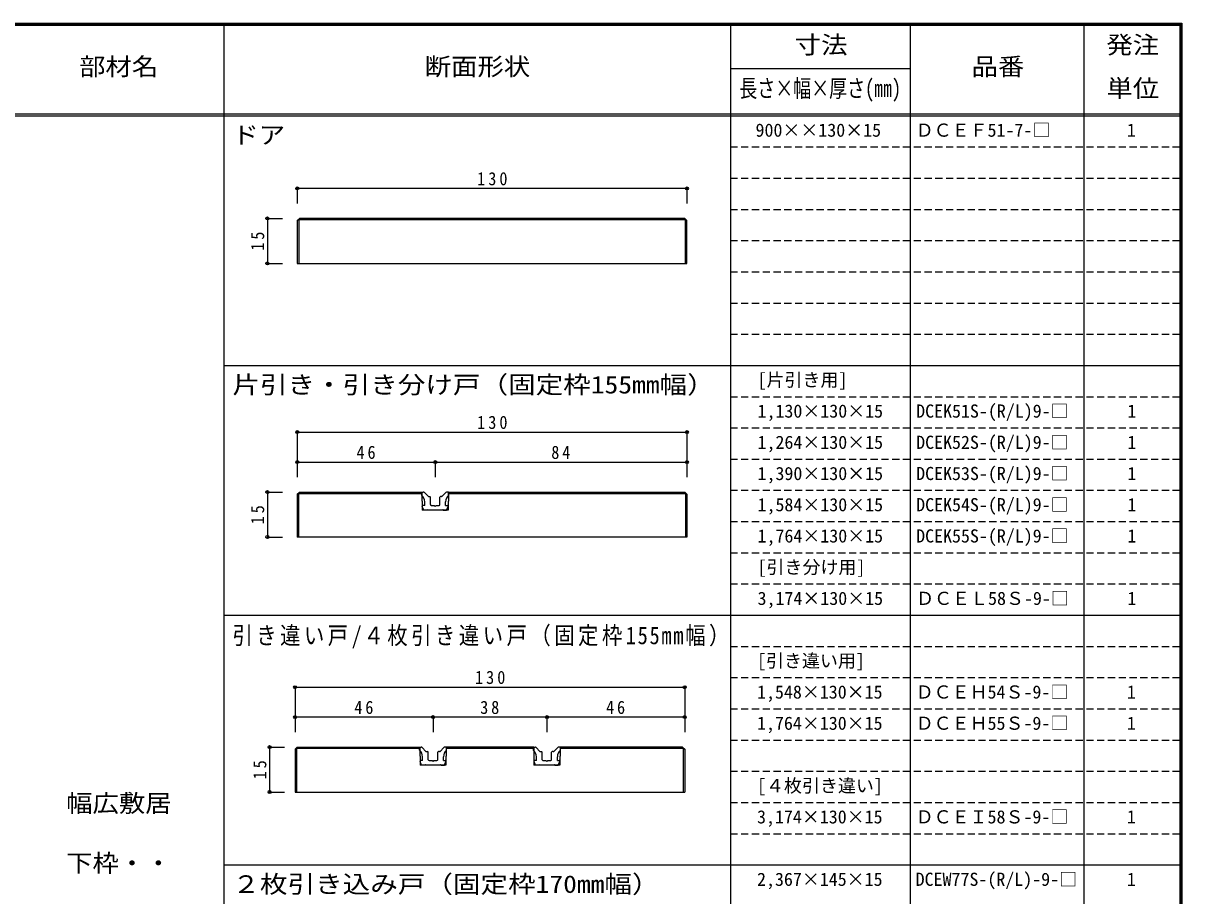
# Model space of a CAD drawing. Units: millimetres, scale not verified. Extents: x -400 to 380, y -287 to 278.
# Drawn here: x -6.7 to 380, y -12.9 to 278.3 of the extents above; entities that cross this region are included whole.
import ezdxf
from ezdxf.enums import TextEntityAlignment as Align

# ---------------------------------------------------------------- set-up
doc = ezdxf.new("R2010")
doc.units = ezdxf.units.MM
doc.header["$LTSCALE"] = 2
doc.header["$PDMODE"] = 32
doc.header["$PDSIZE"] = 1
doc.linetypes.add('DASHED1', pattern=[1.8, 1.2, -0.6])
for name, color, linetype in [('0-4', 3, 'Continuous'), ('0-7', 7, 'Continuous'), ('0-A', 7, 'Continuous'), ('0-B', 7, 'Continuous'), ('F-1', 7, 'DASHED1'), ('F-A', 7, 'Continuous')]:
    doc.layers.add(name, color=color, linetype=linetype)
doc.styles.add('ＭＳ ゴシック', font='')
doc.styles.get('ＭＳ ゴシック').set_extended_font_data('MS Gothic')

msp = doc.modelspace()

# ---------------------------------------------------------------- linework, layer by layer
at = {"layer": '0-4'}
for p, q in [((84.833, 212.46), (85.54, 213.167)), ((85.333, 212.667), (85.333, 198.167)), ((214.126, 213.167), (85.54, 213.167)), ((214.126, 213.167), (214.833, 212.46)), ((84.833, 212.46), (84.833, 198.167)), ((214.833, 198.167), (214.833, 212.46)), ((84.833, 198.167), (214.833, 198.167)), ((84.833, 121.156), (85.54, 121.863)), ((84.833, 121.156), (84.833, 106.863)), ((85.333, 106.863), (85.333, 121.363)), ((85.333, 121.363), (126.433, 121.363)), ((85.54, 121.863), (126.433, 121.863)), ((135.233, 121.863), (135.233, 118.863)), ((135.233, 121.863), (214.126, 121.863)), ((135.233, 121.363), (214.333, 121.363)), ((214.833, 121.156), (214.126, 121.863)), ((214.333, 121.363), (214.333, 106.863)), ((214.833, 121.156), (214.833, 106.863)), ((135.133, 118.863), (135.133, 115.863)), ((135.133, 118.863), (135.233, 118.863)), ((135.133, 115.863), (126.533, 115.863)), ((214.833, 106.863), (84.833, 106.863)), ((84.802, 36.75), (84.095, 36.043)), ((84.107, 36.043), (84.107, 21.75)), ((125.707, 36.25), (84.595, 36.25)), ((84.595, 36.25), (84.595, 21.75)), ((84.802, 36.75), (125.707, 36.75)), ((125.707, 36.75), (125.707, 33.75)), ((163.707, 36.75), (134.507, 36.75)), ((134.507, 36.75), (134.507, 33.75)), ((163.707, 36.25), (134.507, 36.25)), ((163.707, 36.75), (163.707, 33.75)), ((213.4, 36.75), (172.507, 36.75)), ((172.507, 36.75), (172.507, 33.75)), ((213.607, 36.25), (172.507, 36.25)), ((213.4, 36.75), (214.107, 36.043)), ((213.607, 36.25), (213.607, 21.75)), ((214.107, 36.043), (214.107, 21.75)), ((125.707, 33.75), (125.807, 33.75)), ((125.807, 33.75), (125.807, 30.75)), ((134.407, 33.75), (134.507, 33.75)), ((163.707, 33.75), (163.807, 33.75)), ((163.807, 33.75), (163.807, 30.75)), ((172.407, 33.75), (172.507, 33.75)), ((84.095, 21.75), (214.107, 21.75))]:
    msp.add_line(p, q, dxfattribs=at)
for points in [[(214.333, 198.167), (214.333, 212.667), (85.333, 212.667)], [(126.433, 121.863), (126.433, 118.863), (126.533, 118.863), (126.533, 115.863)], [(134.407, 33.75), (134.407, 30.75), (125.807, 30.75)], [(172.407, 33.75), (172.407, 30.75), (163.807, 30.75)]]:
    msp.add_lwpolyline(points, dxfattribs=at)
at = {"layer": '0-7'}
for p, q in [((128.495, 120.451), (127.23, 121.716)), ((128.708, 120.363), (129.033, 120.363)), ((129.233, 117.663), (129.233, 120.163)), ((132.433, 117.663), (132.433, 120.163)), ((132.959, 120.363), (132.633, 120.363)), ((133.171, 120.451), (134.437, 121.716)), ((135.333, 121.863), (134.79, 121.863)), ((135.333, 120.863), (135.333, 121.863)), ((127.333, 117.363), (126.733, 117.363)), ((127.333, 117.363), (127.333, 118.627)), ((129.533, 117.363), (130.533, 117.363)), ((130.533, 117.363), (130.833, 117.063)), ((130.833, 117.063), (131.133, 117.363)), ((131.133, 117.363), (132.133, 117.363)), ((133.333, 116.063), (133.133, 115.863)), ((133.533, 115.863), (133.333, 116.063)), ((134.333, 117.363), (134.333, 118.627)), ((134.333, 117.363), (134.933, 117.363)), ((134.633, 115.863), (135.119, 117.089)), ((133.133, 115.863), (128.533, 115.863)), ((133.533, 115.863), (134.633, 115.863)), ((125.607, 36.75), (126.15, 36.75)), ((125.607, 35.75), (125.607, 36.75)), ((127.769, 35.338), (126.503, 36.604)), ((127.981, 35.25), (128.307, 35.25)), ((128.507, 32.55), (128.507, 35.05)), ((131.707, 32.55), (131.707, 35.05)), ((132.232, 35.25), (131.907, 35.25)), ((132.445, 35.338), (133.71, 36.604)), ((163.607, 36.75), (164.15, 36.75)), ((163.607, 35.75), (163.607, 36.75)), ((165.769, 35.338), (164.503, 36.604)), ((165.981, 35.25), (166.307, 35.25)), ((166.507, 32.55), (166.507, 35.05)), ((169.707, 32.55), (169.707, 35.05)), ((170.233, 35.25), (169.907, 35.25)), ((170.445, 35.338), (171.71, 36.604)), ((126.307, 30.75), (125.821, 31.976)), ((126.607, 32.25), (126.007, 32.25)), ((126.607, 32.25), (126.607, 33.514)), ((127.407, 30.75), (127.607, 30.95)), ((127.607, 30.95), (127.807, 30.75)), ((130.107, 31.95), (130.407, 32.25)), ((130.407, 32.25), (131.407, 32.25)), ((132.607, 30.95), (132.407, 30.75)), ((132.807, 30.75), (132.607, 30.95)), ((133.607, 32.25), (133.607, 33.514)), ((133.607, 32.25), (134.207, 32.25)), ((133.907, 30.75), (134.393, 31.976)), ((164.307, 30.75), (163.821, 31.976)), ((164.607, 32.25), (164.007, 32.25)), ((164.607, 32.25), (164.607, 33.514)), ((165.407, 30.75), (165.607, 30.95)), ((165.607, 30.95), (165.807, 30.75)), ((168.107, 31.95), (168.407, 32.25)), ((168.407, 32.25), (169.407, 32.25)), ((170.607, 30.95), (170.407, 30.75)), ((170.807, 30.75), (170.607, 30.95)), ((171.607, 32.25), (171.607, 33.514)), ((171.607, 32.25), (172.207, 32.25)), ((171.907, 30.75), (172.393, 31.976)), ((127.407, 30.75), (126.307, 30.75)), ((132.407, 30.75), (127.807, 30.75)), ((132.807, 30.75), (133.907, 30.75)), ((165.407, 30.75), (164.307, 30.75)), ((170.407, 30.75), (165.807, 30.75)), ((170.807, 30.75), (171.907, 30.75))]:
    msp.add_line(p, q, dxfattribs=at)
for points in [[(126.333, 120.863), (126.333, 121.863), (126.876, 121.863)], [(128.133, 115.863), (127.033, 115.863), (126.547, 117.089)], [(128.133, 115.863), (128.333, 116.063), (128.533, 115.863)], [(134.607, 35.75), (134.607, 36.75), (134.064, 36.75)], [(172.607, 35.75), (172.607, 36.75), (172.064, 36.75)], [(128.807, 32.25), (129.807, 32.25), (130.107, 31.95)], [(166.807, 32.25), (167.807, 32.25), (168.107, 31.95)]]:
    msp.add_lwpolyline(points, dxfattribs=at)
for centre, radius, start, end in [((124.333, 118.627), 3, 0, 48.19), ((126.876, 121.363), 0.5, 45, 90), ((128.708, 120.663), 0.3, 225, 270), ((129.033, 120.163), 0.2, 0, 90), ((132.633, 120.163), 0.2, 90, 180), ((132.959, 120.663), 0.3, 270, 315), ((137.333, 118.627), 3, 131.81, 180), ((134.79, 121.363), 0.5, 90, 135), ((126.733, 117.163), 0.2, 90, 201.616), ((129.533, 117.663), 0.3, 180, 270), ((132.133, 117.663), 0.3, 270, 0), ((134.933, 117.163), 0.2, 338.384, 90), ((123.607, 33.514), 3, 0, 48.19), ((126.15, 36.25), 0.5, 45, 90), ((127.981, 35.55), 0.3, 225, 270), ((128.307, 35.05), 0.2, 0, 90), ((131.907, 35.05), 0.2, 90, 180), ((132.232, 35.55), 0.3, 270, 315), ((136.607, 33.514), 3, 131.81, 180), ((134.064, 36.25), 0.5, 90, 135), ((161.607, 33.514), 3, 0, 48.19), ((164.15, 36.25), 0.5, 45, 90), ((165.981, 35.55), 0.3, 225, 270), ((166.307, 35.05), 0.2, 0, 90), ((169.907, 35.05), 0.2, 90, 180), ((170.233, 35.55), 0.3, 270, 315), ((174.607, 33.514), 3, 131.81, 180), ((172.064, 36.25), 0.5, 90, 135), ((126.007, 32.05), 0.2, 90, 201.616), ((128.807, 32.55), 0.3, 180, 270), ((131.407, 32.55), 0.3, 270, 0), ((134.207, 32.05), 0.2, 338.384, 90), ((164.007, 32.05), 0.2, 90, 201.616), ((166.807, 32.55), 0.3, 180, 270), ((169.407, 32.55), 0.3, 270, 0), ((172.207, 32.05), 0.2, 338.384, 90)]:
    msp.add_arc(centre, radius, start, end, dxfattribs=at)
at = {"layer": '0-B', "color": 4}
for p, q in [((214.833, 223.167), (84.833, 223.167)), ((84.833, 223.167), (84.833, 218.167)), ((214.833, 223.167), (214.833, 218.167)), ((74.833, 213.167), (79.833, 213.167)), ((74.833, 213.167), (74.833, 198.167)), ((74.833, 198.167), (79.833, 198.167)), ((84.833, 141.863), (84.833, 126.863)), ((84.833, 141.863), (214.833, 141.863)), ((214.833, 141.863), (214.833, 126.863)), ((84.833, 131.863), (130.833, 131.863)), ((130.833, 131.863), (130.833, 126.863)), ((130.833, 131.863), (214.833, 131.863)), ((74.833, 121.863), (79.833, 121.863)), ((74.833, 121.863), (74.833, 106.863)), ((74.833, 106.863), (79.833, 106.863)), ((84.107, 56.75), (214.107, 56.75)), ((84.107, 56.75), (84.107, 41.75)), ((214.107, 56.75), (214.107, 41.75)), ((130.107, 46.75), (84.107, 46.75)), ((168.107, 46.75), (130.107, 46.75)), ((130.107, 46.75), (130.107, 41.75)), ((75.56, 36.75), (80.56, 36.75)), ((75.56, 36.75), (75.56, 21.75)), ((75.56, 21.75), (80.56, 21.75))]:
    msp.add_line(p, q, dxfattribs=at)
msp.add_lwpolyline([(214.107, 46.75), (168.107, 46.75), (168.107, 41.75)], dxfattribs=at)
at = {"layer": '0-B'}
for p in [(84.833, 223.167), (214.833, 223.167), (74.833, 213.167), (74.833, 198.167), (84.833, 141.863), (214.833, 141.863), (84.833, 131.863), (130.833, 131.863), (214.833, 131.863), (74.833, 121.863), (74.833, 106.863), (84.107, 56.75), (214.107, 56.75), (84.107, 46.75), (130.107, 46.75), (168.107, 46.75), (214.107, 46.75), (75.56, 36.75), (75.56, 21.75)]:
    msp.add_point(p, dxfattribs=at)
at = {"layer": 'F-1', "color": 6, "linetype": 'Continuous'}
for p, q in [((-400, 278.333), (380, 278.333)), ((-400, 278), (380, 278)), ((-400, 277.667), (380, 277.667)), ((379.333, 278.333), (379.333, -280.333)), ((379.667, 278.333), (379.667, -280.333)), ((380, 278.333), (380, -280.333)), ((380, 248), (-400, 248)), ((380, 247.333), (-400, 247.333))]:
    msp.add_line(p, q, dxfattribs=at)
at = {"layer": 'F-1', "linetype": 'Continuous'}
for p, q in [((60.333, 278.337), (60.333, -253)), ((229.333, 278.333), (229.333, -252.667)), ((289.333, 278.333), (289.333, -253.003)), ((347.333, 278.333), (347.333, -253.003)), ((229.333, 263.163), (289.333, 263.163)), ((380, 164), (60.333, 164)), ((380, 80.667), (60.333, 80.667)), ((380, -2.667), (60.333, -2.667))]:
    msp.add_line(p, q, dxfattribs=at)
at = {"layer": 'F-1'}
for p, q in [((379.333, 236.917), (229.333, 236.917)), ((379.333, 226.5), (229.333, 226.5)), ((379.333, 216.083), (229.333, 216.083)), ((379.333, 205.667), (229.333, 205.667)), ((379.333, 195.25), (229.333, 195.25)), ((379.333, 184.833), (229.333, 184.833)), ((379.333, 174.417), (229.333, 174.417)), ((379.333, 153.583), (229.333, 153.583)), ((379.333, 143.167), (229.333, 143.167)), ((379.333, 132.75), (229.333, 132.75)), ((379.333, 122.333), (229.333, 122.333)), ((379.333, 111.917), (229.333, 111.917)), ((379.333, 101.5), (229.333, 101.5)), ((379.333, 91.083), (229.333, 91.083)), ((379.333, 70.25), (229.333, 70.25)), ((379.333, 59.833), (229.333, 59.833)), ((379.333, 49.417), (229.333, 49.417)), ((379.333, 39), (229.333, 39)), ((379.333, 28.583), (229.333, 28.583)), ((379.333, 18.167), (229.333, 18.167)), ((379.333, 7.75), (229.333, 7.75))]:
    msp.add_line(p, q, dxfattribs=at)

# ---------------------------------------------------------------- texts
at = {"layer": '0-A', "style": 'ＭＳ ゴシック'}
for s, width, p in [('ドア', 1.1, (63.167, 236.333)), ('片引き・引き分け戸（固定枠155mm幅）', 1.15, (63.167, 153)), ('幅広敷居', 1.1, (7.667, 13.333)), ('下枠・・', 1.1, (7.667, -6.667)), ('２枚引き込み戸（固定枠170mm幅）', 1.15, (63.167, -13.667))]:
    msp.add_text(s, height=5.865, dxfattribs=dict(at, width=width)).set_placement(p, align=Align.BOTTOM_LEFT)
for s, p in [('900××130×15', (237.738, 239.125)), ('ＤＣＥＦ51-7-□', (291.167, 239.125)), ('1', (361.667, 239.125)), ('[片引き用]', (238.405, 155.792)), ('1,130×130×15', (238.405, 145.375)), ('DCEK51S-(R/L)9-□', (291.333, 145.375)), ('1', (361.833, 145.375)), ('1,264×130×15', (238.405, 134.958)), ('DCEK52S-(R/L)9-□', (291.333, 134.958)), ('1', (361.833, 134.958)), ('1,390×130×15', (238.405, 124.542)), ('DCEK53S-(R/L)9-□', (291.333, 124.542)), ('1', (361.833, 124.542)), ('DCEK54S-(R/L)9-□', (291.333, 114.125)), ('1,584×130×15', (238.405, 114.125)), ('1', (361.833, 114.125)), ('1,764×130×15', (238.405, 103.708)), ('DCEK55S-(R/L)9-□', (291.333, 103.708)), ('1', (361.833, 103.708)), ('[引き分け用]', (238.405, 93.292)), ('3,174×130×15', (238.405, 82.875)), ('ＤＣＥＬ58Ｓ-9-□', (291.333, 82.875)), ('1', (361.833, 82.875)), ('[引き違い用]', (238.238, 62.042)), ('1,548×130×15', (238.238, 51.625)), ('ＤＣＥＨ54Ｓ-9-□', (291.167, 51.625)), ('1', (361.667, 51.625)), ('1,764×130×15', (238.238, 41.208)), ('ＤＣＥＨ55Ｓ-9-□', (291.167, 41.208)), ('1', (361.667, 41.208)), ('[４枚引き違い]', (238.238, 20.375)), ('3,174×130×15', (238.238, 9.958)), ('ＤＣＥＩ58Ｓ-9-□', (291.167, 9.958)), ('1', (361.667, 9.958)), ('2,367×145×15', (238.238, -10.875)), ('DCEW77S-(R/L)-9-□', (291.167, -10.875)), ('1', (361.667, -10.875))]:
    msp.add_text(s, height=4.399, dxfattribs=at).set_placement(p, align=Align.BOTTOM_LEFT)
at = {"layer": '0-A', "insert": (63.167, 69.667), "char_height": 5.865, "attachment_point": 7, "style": 'ＭＳ ゴシック'}
msp.add_mtext('\\T1.17;\\W0.85;引き違い戸/４枚引き違い戸（固定枠155mm幅）', dxfattribs=at)
at = {"layer": '0-B', "char_height": 4.399, "attachment_point": 7, "style": 'ＭＳ ゴシック'}
for s, insert in [('\\T1.38;\\W0.9;130', (144.833, 224.167)), ('\\T1.38;\\W0.9;130', (144.833, 142.863)), ('\\T1.36;\\W0.9;46', (104.583, 132.863)), ('\\T1.36;\\W0.9;84', (169.583, 132.863)), ('\\T1.38;\\W0.9;130', (144.113, 57.75)), ('\\T1.36;\\W0.9;46', (103.857, 47.75)), ('\\T1.36;\\W0.9;38', (145.857, 47.75)), ('\\T1.36;\\W0.9;46', (187.857, 47.75))]:
    msp.add_mtext(s, dxfattribs=dict(at, insert=insert))
at = {"layer": '0-B', "char_height": 4.399, "attachment_point": 7, "rotation": 90, "style": 'ＭＳ ゴシック'}
for insert in [(73.833, 202.417), (73.833, 111.113), (74.56, 26)]:
    msp.add_mtext('\\T1.36;\\W0.9;15', dxfattribs=dict(at, insert=insert))
at = {"layer": 'F-1', "style": 'ＭＳ ゴシック'}
for s, width, p in [('寸法', 1.1, (250.833, 266.413)), ('発注', 1.1, (354.833, 266.413)), ('品番', 1.1, (309.833, 259.163)), ('長さ×幅×厚さ(㎜)', 0.75, (232.333, 251.917)), ('単位', 1.1, (354.833, 251.913))]:
    msp.add_text(s, height=5.865, dxfattribs=dict(at, width=width)).set_placement(p, align=Align.BOTTOM_LEFT)
at = {"layer": 'F-A', "style": 'ＭＳ ゴシック', "width": 1.1}
for s, p in [('部材名', (12, 259.167)), ('断面形状', (127.333, 259.167))]:
    msp.add_text(s, height=5.865, dxfattribs=at).set_placement(p, align=Align.BOTTOM_LEFT)

doc.saveas('drawing.dxf')
